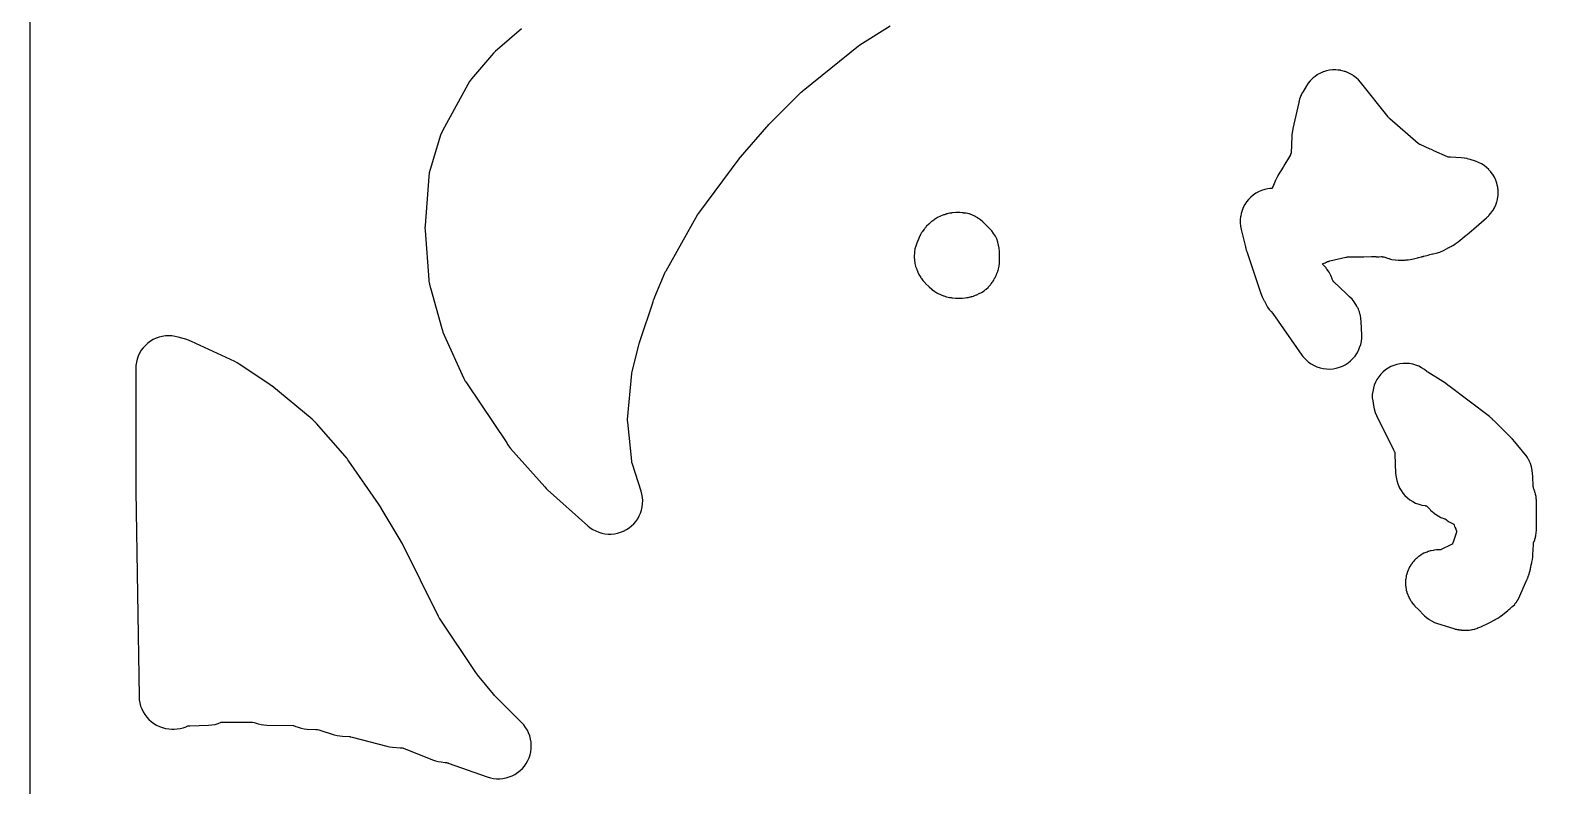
# Model space of a CAD drawing. Header units: millimetres. Extents: x 0 to 300, y 0 to 300.
# Drawn here: x 0 to 114.8, y 102.5 to 159.8 of the extents above; entities that cross this region are included whole.
import ezdxf

# ---------------------------------------------------------------- set-up
doc = ezdxf.new("R2010")
doc.units = ezdxf.units.MM
doc.layers.add('CUT', color=7, linetype='CONTINUOUS')

msp = doc.modelspace()

# ---------------------------------------------------------------- linework, layer by layer
at = {"layer": 'CUT'}
for points in [[(299.91, 299.94), (299.91, 0.06), (299.91, 0.05), (299.91, 0.02), (299.91, 0.01), (299.9, 0), (299.89, 0), (299.86, 0), (299.85, 0), (0.06, 0), (0.05, 0), (0.02, 0), (0.01, 0), (0.01, 0.01), (0, 0.01), (0, 0.02), (0, 0.05), (0, 0.06), (0, 299.94)], [(37.3, 159.9), (35.47, 158.34), (35.32, 158.21), (35.31, 158.2), (35.3, 158.19), (35.17, 158.05), (33.51, 156.11), (33.35, 155.89), (33.21, 155.67), (31.31, 152.15), (31.28, 152.1), (31.28, 152.09), (31.18, 151.9), (31.1, 151.68), (31.09, 151.65), (31.07, 151.58), (30.36, 149.23), (30.29, 148.97), (30.26, 148.7), (29.97, 144.98), (29.96, 144.79), (29.97, 144.6), (30.26, 140.84), (30.27, 140.77), (30.27, 140.75), (30.3, 140.53), (30.3, 140.52), (30.36, 140.29), (30.38, 140.24), (31.26, 137.15), (31.3, 137), (31.33, 136.89), (31.43, 136.64), (32.93, 133.37), (33.03, 133.17), (33.14, 133), (33.15, 132.98), (33.18, 132.95), (36.17, 128.47), (36.24, 128.36), (36.26, 128.33), (36.31, 128.25), (36.47, 128.05), (39.07, 125.13), (39.17, 125.02), (39.18, 125.01), (39.28, 124.92), (42.33, 122.19), (42.52, 122.03), (42.72, 121.9), (42.94, 121.79), (43.16, 121.7), (43.39, 121.63), (43.63, 121.58), (43.87, 121.55), (44.11, 121.55), (44.35, 121.57), (44.59, 121.62), (44.82, 121.69), (45.04, 121.78), (45.26, 121.89), (45.46, 122.02), (45.65, 122.17), (45.82, 122.34), (45.98, 122.52), (46.12, 122.72), (46.24, 122.93), (46.33, 123.15), (46.41, 123.38), (46.46, 123.62), (46.49, 123.86), (46.5, 124.1), (46.48, 124.34), (46.44, 124.58), (46.38, 124.81), (45.72, 126.87), (45.68, 126.98), (45.68, 126.99), (45.67, 127), (45.67, 127.01), (45.67, 127.02), (45.66, 127.1), (45.36, 130.05), (45.35, 130.18), (45.35, 130.24), (45.68, 133.74), (45.68, 133.76), (45.7, 133.87), (46.24, 136.01), (46.25, 136.08), (46.26, 136.1), (46.3, 136.24), (47.28, 139.19), (47.33, 139.32), (47.34, 139.35), (47.36, 139.41), (47.41, 139.55), (48.21, 141.42), (48.24, 141.49), (48.24, 141.47), (48.27, 141.53), (50.67, 145.78), (50.72, 145.86), (50.72, 145.87), (50.76, 145.92), (53.81, 150.04), (53.86, 150.11), (53.88, 150.14), (53.91, 150.17), (55.91, 152.46), (55.94, 152.49), (55.96, 152.51), (56.08, 152.63), (58.53, 155.08), (58.62, 155.17), (58.66, 155.2), (58.69, 155.23), (62.88, 158.61), (62.96, 158.67), (62.97, 158.68), (62.99, 158.69), (65.28, 160.13)]]:
    msp.add_lwpolyline(points, dxfattribs=at)
for points in [[(98.66, 134.08), (98.91, 134.1), (99.15, 134.14), (99.39, 134.21), (99.62, 134.3), (99.84, 134.41), (100.05, 134.55), (100.24, 134.7), (100.42, 134.87), (100.58, 135.06), (100.72, 135.26), (100.72, 135.27), (100.84, 135.48), (100.93, 135.71), (101.01, 135.94), (101.01, 135.95), (101.06, 136.18), (101.06, 136.19), (101.09, 136.43), (101.09, 136.68), (101.05, 137.67), (101.05, 137.72), (101.03, 137.9), (101.03, 137.95), (100.99, 138.13), (100.98, 138.19), (100.92, 138.42), (100.87, 138.53), (100.83, 138.64), (100.81, 138.67), (100.79, 138.7), (100.78, 138.73), (100.77, 138.76), (100.72, 138.85), (100.65, 138.99), (100.6, 139.06), (100.51, 139.19), (100.35, 139.38), (100.17, 139.56), (99.9, 139.8), (98.96, 140.71), (98.89, 140.8), (98.87, 140.85), (98.85, 140.9), (98.84, 140.93), (98.82, 140.99), (98.8, 141.04), (98.74, 141.18), (98.62, 141.42), (98.52, 141.56), (98.47, 141.64), (98.44, 141.67), (98.42, 141.69), (98.38, 141.75), (98.3, 141.84), (98.22, 141.93), (98.16, 141.98), (98.11, 142.03), (98.09, 142.05), (98.1, 142.06), (98.12, 142.06), (98.14, 142.07), (98.15, 142.08), (98.31, 142.15), (98.32, 142.15), (98.33, 142.15), (98.35, 142.16), (98.37, 142.17), (98.38, 142.18), (98.4, 142.19), (98.41, 142.19), (98.5, 142.23), (98.52, 142.24), (98.53, 142.24), (98.56, 142.25), (98.57, 142.26), (98.58, 142.26), (98.59, 142.26), (98.6, 142.27), (98.61, 142.27), (98.62, 142.27), (98.63, 142.27), (98.64, 142.28), (98.65, 142.28), (98.67, 142.29), (99.87, 142.57), (99.88, 142.57), (99.9, 142.57), (99.91, 142.57), (99.91, 142.58), (99.92, 142.58), (99.93, 142.58), (99.94, 142.58), (99.96, 142.58), (100.01, 142.59), (100.03, 142.59), (100.04, 142.59), (100.06, 142.59), (100.6, 142.6), (100.86, 142.6), (101.09, 142.6), (101.24, 142.6), (101.84, 142.61), (102, 142.61), (102.05, 142.61), (102.07, 142.61), (102.11, 142.61), (102.14, 142.61), (102.15, 142.61), (102.18, 142.6), (102.28, 142.6), (102.31, 142.6), (102.41, 142.6), (102.56, 142.61), (102.57, 142.61), (102.58, 142.61), (102.59, 142.61), (102.6, 142.61), (102.62, 142.61), (102.64, 142.61), (102.65, 142.6), (102.66, 142.6), (102.7, 142.6), (102.72, 142.6), (102.73, 142.6), (102.74, 142.59), (102.75, 142.59), (102.76, 142.59), (102.91, 142.54), (102.96, 142.52), (103.05, 142.49), (103.12, 142.47), (103.13, 142.47), (103.18, 142.46), (103.22, 142.44), (103.23, 142.44), (103.26, 142.43), (103.37, 142.4), (103.38, 142.4), (103.63, 142.36), (103.64, 142.36), (103.86, 142.35), (103.89, 142.35), (103.9, 142.35), (103.98, 142.35), (104.3, 142.35), (104.31, 142.35), (104.32, 142.35), (104.39, 142.35), (104.46, 142.36), (104.54, 142.36), (104.58, 142.37), (104.6, 142.37), (104.61, 142.37), (104.62, 142.37), (104.76, 142.39), (104.89, 142.42), (104.9, 142.42), (104.92, 142.42), (105.21, 142.49), (105.32, 142.52), (105.4, 142.54), (105.6, 142.59), (105.64, 142.6), (105.66, 142.61), (105.69, 142.62), (105.7, 142.62), (105.74, 142.63), (105.77, 142.64), (105.8, 142.65), (106.13, 142.73), (106.26, 142.76), (106.47, 142.81), (106.52, 142.82), (106.73, 142.87), (107.02, 142.96), (107.3, 143.08), (107.71, 143.3), (107.73, 143.31), (107.75, 143.32), (107.92, 143.41), (107.94, 143.42), (107.95, 143.42), (108.01, 143.45), (108.12, 143.52), (108.13, 143.53), (108.14, 143.54), (108.17, 143.56), (108.18, 143.56), (108.19, 143.57), (108.41, 143.73), (109.01, 144.24), (109.08, 144.3), (109.41, 144.57), (109.59, 144.73), (110.57, 145.56), (110.62, 145.61), (110.63, 145.62), (110.66, 145.65), (110.7, 145.69), (110.74, 145.72), (110.74, 145.73), (110.9, 145.91), (111.04, 146.1), (111.08, 146.17), (111.09, 146.18), (111.17, 146.31), (111.27, 146.53), (111.35, 146.76), (111.38, 146.88), (111.39, 146.93), (111.39, 146.94), (111.4, 146.99), (111.42, 147.12), (111.42, 147.13), (111.43, 147.15), (111.43, 147.17), (111.44, 147.23), (111.45, 147.47), (111.44, 147.71), (111.43, 147.73), (111.43, 147.74), (111.42, 147.79), (111.41, 147.87), (111.4, 147.95), (111.39, 147.98), (111.38, 148.02), (111.38, 148.04), (111.38, 148.05), (111.35, 148.19), (111.29, 148.35), (111.27, 148.39), (111.26, 148.41), (111.16, 148.63), (111.15, 148.64), (111.14, 148.66), (111.14, 148.67), (111.13, 148.69), (111.04, 148.84), (110.9, 149.03), (110.9, 149.04), (110.74, 149.21), (110.74, 149.22), (110.56, 149.38), (110.37, 149.53), (110.17, 149.65), (109.95, 149.76), (109.72, 149.85), (109.31, 149.98), (109.29, 149.99), (109.1, 150.04), (109.08, 150.05), (108.89, 150.08), (108.86, 150.09), (108.64, 150.11), (107.82, 150.15), (107.75, 150.15), (107.74, 150.15), (107.73, 150.15), (107.72, 150.15), (107.71, 150.15), (107.7, 150.16), (107.69, 150.16), (107.67, 150.16), (107.66, 150.17), (107.65, 150.17), (107.59, 150.19), (106.56, 150.65), (106.38, 150.73), (106.29, 150.77), (105.52, 151.11), (105.51, 151.11), (105.5, 151.11), (105.49, 151.12), (105.47, 151.13), (105.46, 151.14), (105.45, 151.15), (105.44, 151.15), (105.44, 151.16), (105.42, 151.17), (105.38, 151.2), (103.21, 153.08), (103.2, 153.09), (103.19, 153.1), (103.18, 153.11), (103.16, 153.13), (103.16, 153.14), (103.15, 153.15), (103.14, 153.15), (103.13, 153.16), (103.12, 153.17), (103.11, 153.18), (103.09, 153.21), (101, 155.84), (100.84, 156.02), (100.66, 156.19), (100.47, 156.33), (100.47, 156.34), (100.44, 156.36), (100.42, 156.37), (100.4, 156.38), (100.27, 156.46), (100.05, 156.57), (99.9, 156.63), (99.88, 156.64), (99.83, 156.66), (99.82, 156.66), (99.78, 156.67), (99.6, 156.72), (99.59, 156.72), (99.49, 156.74), (99.47, 156.75), (99.46, 156.75), (99.36, 156.77), (99.31, 156.77), (99.26, 156.77), (99.12, 156.78), (99.12, 156.79), (99.04, 156.78), (98.99, 156.78), (98.93, 156.78), (98.88, 156.78), (98.64, 156.75), (98.4, 156.7), (98.18, 156.63), (98.17, 156.63), (97.95, 156.54), (97.95, 156.53), (97.74, 156.42), (97.73, 156.42), (97.7, 156.4), (97.54, 156.29), (97.54, 156.28), (97.41, 156.17), (97.38, 156.15), (97.36, 156.14), (97.35, 156.13), (97.35, 156.12), (97.3, 156.08), (97.28, 156.06), (97.24, 156.02), (97.18, 155.96), (97.18, 155.95), (97.03, 155.77), (96.9, 155.57), (96.61, 155.09), (96.6, 155.07), (96.5, 154.88), (96.48, 154.85), (96.48, 154.84), (96.47, 154.83), (96.38, 154.6), (96.37, 154.58), (96.33, 154.42), (96.31, 154.34), (96.31, 154.33), (96.3, 154.32), (95.86, 152.33), (95.85, 152.29), (95.8, 152.03), (95.79, 151.85), (95.79, 151.84), (95.79, 151.82), (95.79, 151.76), (95.72, 150.47), (95.72, 150.46), (95.72, 150.45), (95.71, 150.44), (95.71, 150.43), (95.71, 150.42), (95.71, 150.41), (95.69, 150.38), (95.69, 150.37), (95.68, 150.36), (95.68, 150.35), (95.68, 150.34), (95.67, 150.33), (95.45, 149.96), (95.32, 149.75), (95.24, 149.62), (95.11, 149.4), (94.72, 148.76), (94.72, 148.75), (94.72, 148.74), (94.67, 148.65), (94.66, 148.63), (94.65, 148.61), (94.63, 148.59), (94.56, 148.44), (94.56, 148.43), (94.54, 148.41), (94.43, 148.13), (94.4, 148.07), (94.39, 148.03), (94.38, 148.01), (94.37, 147.98), (94.32, 147.86), (94.3, 147.83), (94.29, 147.81), (94.29, 147.8), (94.28, 147.8), (94.28, 147.79), (94.27, 147.79), (94.19, 147.78), (94.11, 147.77), (93.95, 147.76), (93.72, 147.71), (93.48, 147.63), (93.26, 147.54), (93.05, 147.42), (92.85, 147.28), (92.66, 147.12), (92.49, 146.95), (92.34, 146.76), (92.21, 146.56), (92.09, 146.34), (92, 146.12), (91.93, 145.89), (91.9, 145.69), (91.89, 145.65), (91.86, 145.41), (91.86, 145.16), (91.89, 144.94), (91.89, 144.92), (91.93, 144.68), (92.26, 143.36), (92.27, 143.31), (92.28, 143.28), (92.3, 143.2), (92.31, 143.16), (92.31, 143.15), (92.32, 143.14), (92.32, 143.13), (92.32, 143.11), (92.34, 143.05), (92.36, 142.99), (92.38, 142.94), (92.38, 142.93), (92.38, 142.92), (93.4, 139.89), (93.53, 139.57), (93.69, 139.26), (93.7, 139.24), (93.83, 138.97), (93.94, 138.78), (94.06, 138.6), (94.2, 138.44), (94.33, 138.29), (96.54, 135.14), (96.62, 135.04), (96.69, 134.95), (96.78, 134.86), (96.86, 134.77), (97.05, 134.61), (97.25, 134.47), (97.47, 134.35), (97.69, 134.25), (97.93, 134.17), (98.17, 134.12), (98.41, 134.09), (98.42, 134.09)], [(73.24, 141), (73.25, 141.03), (73.35, 141.23), (73.36, 141.27), (73.44, 141.44), (73.45, 141.47), (73.45, 141.48), (73.46, 141.52), (73.47, 141.54), (73.48, 141.56), (73.51, 141.66), (73.51, 141.69), (73.53, 141.79), (73.55, 141.89), (73.56, 141.91), (73.58, 142.1), (73.58, 142.12), (73.58, 142.13), (73.59, 142.35), (73.58, 143), (73.56, 143.24), (73.52, 143.48), (73.46, 143.72), (73.38, 143.95), (73.27, 144.17), (73.14, 144.37), (73, 144.57), (72.83, 144.75), (72.33, 145.24), (72.15, 145.4), (72.14, 145.4), (72, 145.5), (71.95, 145.54), (71.94, 145.55), (71.78, 145.64), (71.74, 145.66), (71.73, 145.67), (71.72, 145.67), (71.53, 145.76), (71.49, 145.78), (71.41, 145.81), (71.3, 145.85), (71.25, 145.86), (71.06, 145.9), (71.05, 145.9), (71.01, 145.91), (70.97, 145.91), (70.91, 145.92), (70.89, 145.92), (70.86, 145.93), (70.82, 145.94), (70.76, 145.94), (70.58, 145.95), (70.51, 145.95), (70.27, 145.95), (70.03, 145.94), (69.98, 145.93), (69.97, 145.93), (69.95, 145.92), (69.93, 145.92), (69.89, 145.92), (69.8, 145.9), (69.62, 145.86), (69.56, 145.85), (69.52, 145.83), (69.5, 145.82), (69.47, 145.81), (69.41, 145.79), (69.36, 145.78), (69.34, 145.77), (69.11, 145.68), (68.89, 145.57), (68.66, 145.43), (68.61, 145.39), (68.44, 145.28), (68.4, 145.24), (68.24, 145.1), (68.21, 145.07), (68.05, 144.91), (68.03, 144.89), (68, 144.85), (67.96, 144.8), (67.92, 144.76), (67.88, 144.72), (67.87, 144.7), (67.73, 144.52), (67.72, 144.5), (67.68, 144.44), (67.67, 144.42), (67.65, 144.38), (67.6, 144.3), (67.59, 144.29), (67.49, 144.07), (67.31, 143.63), (67.23, 143.41), (67.17, 143.19), (67.14, 142.96), (67.14, 142.92), (67.14, 142.91), (67.13, 142.9), (67.13, 142.88), (67.13, 142.84), (67.13, 142.81), (67.12, 142.73), (67.12, 142.69), (67.12, 142.64), (67.12, 142.58), (67.13, 142.34), (67.17, 142.12), (67.17, 142.1), (67.22, 141.88), (67.22, 141.87), (67.3, 141.65), (67.3, 141.64), (67.32, 141.6), (67.33, 141.58), (67.39, 141.42), (67.47, 141.26), (67.52, 141.19), (67.61, 141.03), (67.64, 140.98), (67.65, 140.97), (67.66, 140.96), (67.76, 140.81), (67.8, 140.77), (67.94, 140.61), (67.97, 140.58), (68.24, 140.31), (68.44, 140.13), (68.45, 140.12), (68.66, 139.98), (68.68, 139.96), (68.84, 139.87), (68.89, 139.84), (68.93, 139.82), (69.11, 139.73), (69.16, 139.71), (69.33, 139.64), (69.37, 139.63), (69.56, 139.56), (69.58, 139.56), (69.79, 139.51), (69.8, 139.51), (69.91, 139.5), (69.96, 139.49), (69.97, 139.49), (70, 139.48), (70.02, 139.48), (70.03, 139.48), (70.24, 139.47), (70.27, 139.47), (70.76, 139.47), (70.98, 139.48), (71.11, 139.5), (71.2, 139.51), (71.37, 139.55), (71.42, 139.56), (71.44, 139.57), (71.46, 139.58), (71.5, 139.59), (71.62, 139.62), (71.63, 139.63), (71.83, 139.71), (71.86, 139.72), (72.03, 139.8), (72.04, 139.81), (72.23, 139.9), (72.41, 140.01), (72.53, 140.11), (72.58, 140.15), (72.74, 140.29), (72.74, 140.3), (72.75, 140.3), (72.75, 140.31), (72.9, 140.47), (72.93, 140.51), (72.94, 140.52), (72.94, 140.53), (72.95, 140.54), (72.96, 140.55), (73.03, 140.64), (73.09, 140.74), (73.1, 140.75), (73.1, 140.76), (73.15, 140.83), (73.19, 140.92), (73.21, 140.96), (73.22, 140.97), (73.23, 140.98)], [(12.05, 107.01), (12.11, 107.01), (13.54, 107.05), (13.79, 107.07), (14.03, 107.11), (14.27, 107.18), (14.49, 107.27), (14.5, 107.27), (14.51, 107.27), (14.54, 107.28), (14.57, 107.28), (14.58, 107.28), (14.62, 107.28), (16.79, 107.29), (16.85, 107.29), (16.87, 107.29), (16.99, 107.25), (17.3, 107.16), (17.52, 107.11), (17.74, 107.07), (17.96, 107.06), (19.95, 107.02), (19.98, 107.02), (20.03, 107), (20.12, 106.97), (20.17, 106.95), (20.35, 106.89), (20.57, 106.83), (20.8, 106.78), (21.03, 106.76), (21.69, 106.73), (21.79, 106.73), (21.8, 106.73), (21.91, 106.7), (23.08, 106.33), (23.29, 106.27), (23.5, 106.23), (23.71, 106.21), (24.24, 106.18), (24.26, 106.18), (24.3, 106.17), (24.34, 106.16), (24.45, 106.13), (27.07, 105.45), (27.28, 105.41), (27.49, 105.38), (28.09, 105.33), (28.18, 105.33), (28.24, 105.32), (28.3, 105.31), (28.32, 105.31), (28.34, 105.3), (30.55, 104.42), (30.76, 104.35), (30.97, 104.29), (31.19, 104.26), (31.47, 104.22), (31.52, 104.22), (31.6, 104.21), (31.65, 104.2), (31.66, 104.2), (31.67, 104.2), (31.72, 104.19), (31.74, 104.18), (34.7, 103.12), (34.93, 103.05), (35.17, 103.01), (35.41, 102.98), (35.65, 102.98), (35.89, 103), (36.13, 103.05), (36.36, 103.12), (36.58, 103.21), (36.8, 103.32), (37, 103.45), (37.19, 103.6), (37.36, 103.77), (37.52, 103.95), (37.66, 104.15), (37.77, 104.36), (37.87, 104.58), (37.95, 104.81), (38, 105.04), (38.03, 105.28), (38.04, 105.52), (38.02, 105.76), (37.99, 106), (37.92, 106.23), (37.84, 106.46), (37.74, 106.68), (37.61, 106.88), (37.47, 107.07), (37.3, 107.25), (35.42, 109.13), (35.31, 109.24), (35.27, 109.29), (35.25, 109.31), (35.19, 109.38), (35.16, 109.41), (33.95, 110.88), (33.93, 110.9), (33.92, 110.92), (33.9, 110.95), (33.84, 111.05), (31.08, 115.16), (31.05, 115.2), (31, 115.29), (28.26, 120.81), (28.24, 120.84), (28.23, 120.86), (28.14, 121.02), (28.13, 121.05), (28.09, 121.11), (26.64, 123.53), (26.63, 123.55), (26.55, 123.69), (26.44, 123.86), (24.19, 127.09), (24.12, 127.19), (24.06, 127.28), (24.03, 127.32), (23.91, 127.47), (21.74, 129.94), (21.63, 130.06), (21.62, 130.07), (21.58, 130.11), (21.4, 130.27), (18.33, 132.8), (18.31, 132.81), (18.11, 132.96), (15.87, 134.45), (15.71, 134.55), (15.54, 134.64), (12.23, 136.18), (11.9, 136.31), (11.23, 136.51), (10.99, 136.56), (10.75, 136.6), (10.5, 136.61), (10.26, 136.6), (10.01, 136.56), (9.78, 136.5), (9.55, 136.42), (9.33, 136.31), (9.12, 136.19), (8.92, 136.04), (8.74, 135.87), (8.57, 135.69), (8.43, 135.5), (8.3, 135.29), (8.2, 135.06), (8.12, 134.83), (8.06, 134.6), (8.02, 134.35), (8.01, 134.11), (8.01, 124.84), (8.01, 124.8), (8.26, 109.22), (8.28, 108.98), (8.32, 108.74), (8.38, 108.5), (8.46, 108.28), (8.57, 108.06), (8.7, 107.85), (8.84, 107.66), (9.01, 107.48), (9.19, 107.32), (9.38, 107.17), (9.59, 107.05), (9.81, 106.95), (10.04, 106.87), (10.28, 106.81), (10.52, 106.77), (10.76, 106.76), (10.93, 106.76), (11.16, 106.77), (11.39, 106.8), (11.62, 106.86), (11.84, 106.93), (11.87, 106.95), (11.97, 106.99), (12.01, 107), (12.04, 107.01)], [(105.95, 123.71), (106, 123.69), (106.01, 123.69), (106.04, 123.66), (106.05, 123.64), (106.08, 123.61), (106.27, 123.41), (106.32, 123.37), (106.46, 123.23), (106.49, 123.21), (106.51, 123.2), (106.56, 123.16), (106.57, 123.16), (106.57, 123.15), (106.68, 123.06), (106.88, 122.93), (107.1, 122.82), (107.32, 122.74), (107.38, 122.72), (107.41, 122.7), (107.45, 122.68), (107.48, 122.65), (107.49, 122.65), (107.54, 122.62), (107.68, 122.52), (107.87, 122.41), (108.02, 122.34), (108.04, 122.33), (108.06, 122.32), (108.06, 122.31), (108.07, 122.31), (108.1, 122.24), (108.14, 122.14), (108.16, 122.09), (108.17, 122.07), (108.18, 122.03), (108.22, 121.94), (108.24, 121.89), (108.24, 121.88), (108.24, 121.87), (108.25, 121.86), (108.25, 121.85), (108.26, 121.84), (108.26, 121.83), (108.27, 121.82), (108.27, 121.81), (108.27, 121.8), (108.28, 121.77), (108.28, 121.76), (108.28, 121.75), (108.28, 121.74), (108.27, 121.73), (108.27, 121.71), (108.27, 121.69), (108, 120.87), (107.99, 120.84), (107.98, 120.82), (107.98, 120.81), (107.97, 120.79), (107.96, 120.78), (107.91, 120.76), (107.86, 120.73), (107.13, 120.38), (107.1, 120.37), (107.08, 120.36), (107.06, 120.35), (107.05, 120.35), (107.02, 120.35), (106.82, 120.35), (106.77, 120.35), (106.58, 120.33), (106.52, 120.32), (106.37, 120.29), (106.36, 120.29), (106.35, 120.28), (106.34, 120.28), (106.33, 120.28), (106.28, 120.27), (106.15, 120.23), (106.11, 120.22), (106.09, 120.21), (106.08, 120.2), (106.05, 120.19), (106.04, 120.19), (105.89, 120.13), (105.81, 120.1), (105.67, 120.02), (105.6, 119.98), (105.47, 119.89), (105.39, 119.84), (105.29, 119.75), (105.28, 119.74), (105.27, 119.73), (105.26, 119.72), (105.25, 119.71), (105.2, 119.68), (105.1, 119.57), (105.03, 119.5), (104.97, 119.42), (104.95, 119.39), (104.9, 119.32), (104.88, 119.3), (104.87, 119.28), (104.84, 119.24), (104.81, 119.2), (104.8, 119.19), (104.79, 119.17), (104.78, 119.15), (104.74, 119.09), (104.7, 119.01), (104.69, 118.99), (104.67, 118.95), (104.63, 118.87), (104.62, 118.84), (104.61, 118.81), (104.6, 118.8), (104.59, 118.78), (104.59, 118.77), (104.58, 118.74), (104.57, 118.73), (104.57, 118.72), (104.54, 118.64), (104.53, 118.6), (104.52, 118.56), (104.51, 118.54), (104.51, 118.52), (104.5, 118.49), (104.5, 118.48), (104.49, 118.47), (104.47, 118.4), (104.45, 118.3), (104.43, 118.16), (104.42, 118.08), (104.42, 118.07), (104.42, 118.05), (104.41, 117.91), (104.41, 117.84), (104.41, 117.83), (104.41, 117.8), (104.41, 117.79), (104.42, 117.77), (104.42, 117.75), (104.42, 117.69), (104.42, 117.66), (104.42, 117.64), (104.42, 117.61), (104.43, 117.6), (104.43, 117.59), (104.43, 117.58), (104.43, 117.56), (104.43, 117.53), (104.44, 117.47), (104.45, 117.42), (104.45, 117.41), (104.45, 117.4), (104.46, 117.39), (104.46, 117.37), (104.46, 117.36), (104.46, 117.35), (104.47, 117.31), (104.5, 117.17), (104.52, 117.11), (104.58, 116.94), (104.6, 116.89), (104.68, 116.71), (104.7, 116.68), (104.71, 116.67), (104.73, 116.64), (104.74, 116.61), (104.75, 116.59), (104.76, 116.59), (104.76, 116.58), (104.77, 116.56), (104.79, 116.52), (104.81, 116.5), (104.82, 116.48), (104.83, 116.46), (104.87, 116.4), (104.95, 116.29), (104.97, 116.27), (104.98, 116.25), (105.04, 116.19), (105.08, 116.15), (105.12, 116.11), (105.12, 116.1), (105.13, 116.09), (105.42, 115.8), (105.8, 115.41), (105.81, 115.4), (105.82, 115.4), (105.83, 115.39), (105.86, 115.36), (105.98, 115.24), (106, 115.23), (106.18, 115.09), (106.2, 115.08), (106.39, 114.96), (106.61, 114.85), (106.62, 114.85), (106.85, 114.76), (108.07, 114.38), (108.17, 114.35), (108.25, 114.33), (108.27, 114.33), (108.31, 114.32), (108.41, 114.3), (108.43, 114.3), (108.44, 114.3), (108.45, 114.3), (108.46, 114.29), (108.48, 114.29), (108.49, 114.29), (108.51, 114.29), (108.52, 114.29), (108.54, 114.28), (108.56, 114.28), (108.59, 114.28), (108.64, 114.28), (108.65, 114.27), (108.66, 114.27), (108.67, 114.27), (108.69, 114.27), (108.89, 114.26), (109.01, 114.26), (109.14, 114.26), (109.24, 114.27), (109.39, 114.29), (109.46, 114.3), (109.47, 114.31), (109.49, 114.31), (109.64, 114.34), (109.67, 114.35), (109.68, 114.35), (109.69, 114.36), (109.7, 114.36), (109.72, 114.36), (109.89, 114.42), (109.9, 114.43), (109.91, 114.43), (110.12, 114.52), (110.13, 114.52), (110.75, 114.83), (111.19, 115.05), (111.21, 115.06), (111.24, 115.07), (111.27, 115.09), (111.42, 115.17), (111.42, 115.18), (111.56, 115.28), (111.63, 115.33), (111.64, 115.33), (112.17, 115.75), (112.2, 115.77), (112.26, 115.82), (112.27, 115.83), (112.28, 115.84), (112.35, 115.9), (112.37, 115.91), (112.39, 115.93), (112.49, 116.02), (112.53, 116.05), (112.54, 116.06), (112.55, 116.07), (112.56, 116.08), (112.7, 116.22), (112.71, 116.24), (112.72, 116.25), (112.76, 116.3), (112.78, 116.33), (112.8, 116.36), (112.81, 116.37), (112.82, 116.38), (112.83, 116.39), (112.86, 116.43), (112.87, 116.45), (112.91, 116.51), (112.92, 116.54), (112.94, 116.57), (112.95, 116.58), (112.96, 116.59), (112.99, 116.64), (112.99, 116.65), (113, 116.66), (113.01, 116.68), (113.01, 116.69), (113.02, 116.71), (113.03, 116.72), (113.04, 116.74), (113.04, 116.75), (113.05, 116.77), (113.06, 116.78), (113.1, 116.86), (113.1, 116.87), (113.1, 116.88), (113.52, 117.85), (113.62, 118.07), (113.64, 118.11), (113.68, 118.2), (113.68, 118.21), (113.69, 118.24), (113.75, 118.4), (113.76, 118.41), (113.77, 118.44), (113.78, 118.47), (113.85, 118.71), (113.89, 118.9), (113.9, 118.97), (113.92, 119.05), (113.96, 119.22), (114, 119.38), (114.01, 119.42), (114.05, 119.62), (114.07, 119.83), (114.07, 119.86), (114.08, 120.02), (114.08, 120.09), (114.09, 120.29), (114.1, 120.4), (114.12, 120.7), (114.12, 120.79), (114.12, 120.8), (114.12, 120.81), (114.12, 120.83), (114.12, 120.84), (114.13, 120.86), (114.13, 120.87), (114.13, 120.88), (114.14, 120.89), (114.14, 120.9), (114.14, 120.91), (114.15, 120.92), (114.15, 120.93), (114.16, 120.94), (114.22, 121.11), (114.23, 121.14), (114.24, 121.17), (114.27, 121.29), (114.27, 121.3), (114.29, 121.38), (114.3, 121.4), (114.3, 121.41), (114.31, 121.5), (114.33, 121.6), (114.34, 121.65), (114.35, 121.84), (114.35, 121.89), (114.35, 121.9), (114.35, 122.15), (114.35, 122.62), (114.35, 123.2), (114.36, 123.63), (114.36, 123.97), (114.36, 123.98), (114.35, 124.19), (114.35, 124.2), (114.34, 124.21), (114.34, 124.22), (114.34, 124.24), (114.34, 124.26), (114.33, 124.32), (114.33, 124.33), (114.33, 124.36), (114.32, 124.41), (114.31, 124.48), (114.3, 124.49), (114.3, 124.5), (114.3, 124.51), (114.3, 124.52), (114.3, 124.54), (114.29, 124.54), (114.29, 124.56), (114.29, 124.58), (114.28, 124.62), (114.25, 124.71), (114.24, 124.72), (114.24, 124.73), (114.23, 124.76), (114.23, 124.77), (114.23, 124.78), (114.22, 124.8), (114.22, 124.81), (114.22, 124.82), (114.21, 124.83), (114.16, 124.98), (114.15, 125), (114.14, 125.03), (114.13, 125.05), (114.13, 125.06), (114.13, 125.07), (114.13, 125.08), (114.13, 125.09), (114.12, 125.09), (114.12, 125.1), (114.12, 125.11), (114.12, 125.12), (114.11, 125.13), (114.11, 125.14), (114.11, 125.16), (114.11, 125.18), (114.1, 125.33), (114.09, 125.5), (114.08, 125.59), (114.07, 125.78), (114.07, 125.86), (114.07, 125.95), (114.06, 126.13), (114.03, 126.4), (114.03, 126.41), (113.98, 126.65), (113.9, 126.9), (113.89, 126.91), (113.87, 126.95), (113.83, 127.05), (113.82, 127.07), (113.79, 127.14), (113.78, 127.16), (113.77, 127.17), (113.74, 127.22), (113.66, 127.36), (113.66, 127.37), (113.56, 127.51), (113.54, 127.53), (113.52, 127.55), (113.51, 127.57), (113.51, 127.58), (112.72, 128.56), (112.54, 128.76), (112.53, 128.77), (112.52, 128.78), (111.11, 130.17), (111.07, 130.21), (111.05, 130.23), (111.03, 130.25), (111.02, 130.26), (110.99, 130.29), (110.93, 130.34), (110.89, 130.38), (110.87, 130.39), (110.83, 130.43), (110.8, 130.45), (110.78, 130.47), (107.7, 132.8), (107.69, 132.8), (107.68, 132.81), (107.67, 132.82), (107.64, 132.84), (107.44, 133), (107.25, 133.14), (106.1, 133.84), (106.06, 133.87), (106.03, 133.9), (105.84, 134.05), (105.63, 134.18), (105.42, 134.29), (105.19, 134.38), (104.96, 134.44), (104.72, 134.49), (104.48, 134.51), (104.23, 134.51), (103.99, 134.48), (103.76, 134.43), (103.52, 134.36), (103.3, 134.26), (103.09, 134.14), (102.89, 134.01), (102.7, 133.85), (102.53, 133.68), (102.38, 133.49), (102.24, 133.29), (102.13, 133.08), (102.04, 132.85), (101.97, 132.62), (101.92, 132.38), (101.89, 132.14), (101.89, 131.9), (101.92, 131.66), (101.97, 131.31), (102.02, 131.05), (102.1, 130.79), (102.2, 130.55), (103.49, 127.95), (103.58, 127.8), (103.59, 127.78), (103.59, 127.77), (103.6, 127.76), (103.6, 127.74), (103.6, 127.73), (103.6, 127.68), (103.6, 127.63), (103.66, 126.14), (103.69, 125.88), (103.74, 125.62), (103.82, 125.36), (103.92, 125.12), (103.94, 125.08), (104.07, 124.87), (104.21, 124.66), (104.37, 124.47), (104.55, 124.3), (104.75, 124.15), (104.96, 124.02), (105.18, 123.91), (105.42, 123.82), (105.66, 123.76), (105.9, 123.72), (105.93, 123.71), (105.94, 123.71)]]:
    msp.add_lwpolyline(points, close=True, dxfattribs=at)

doc.saveas('drawing.dxf')
